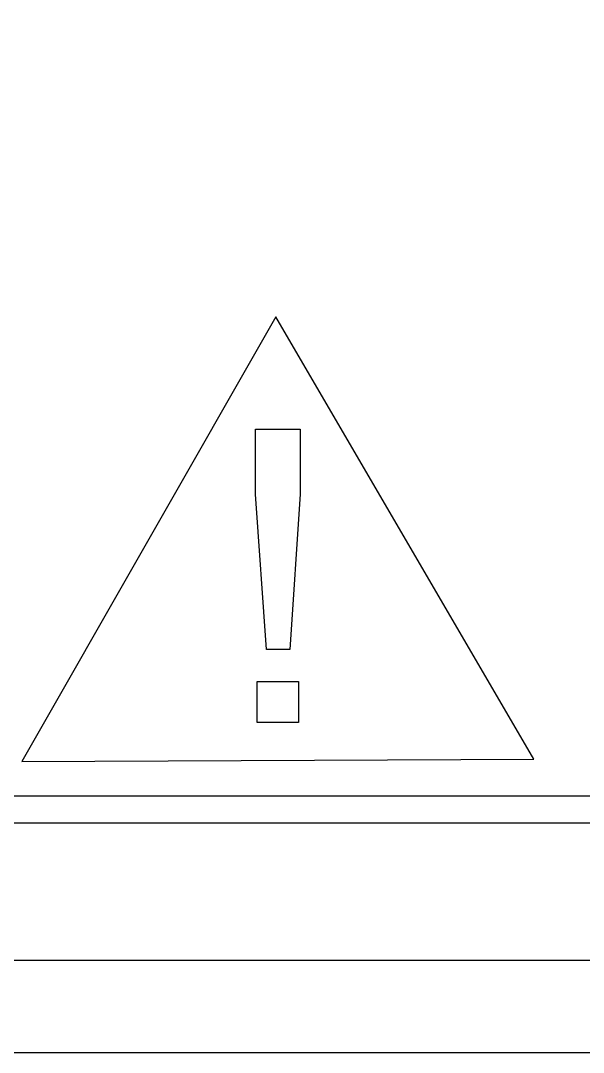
# Model space of a CAD drawing. Header units: millimetres. Extents: x -155 to 155, y -112 to 112.
# Drawn here: x 42.8 to 73.5, y -112.5 to -56.2 of the extents above; entities that cross this region are included whole.
import ezdxf

# ---------------------------------------------------------------- set-up
doc = ezdxf.new("R2010")
doc.units = ezdxf.units.MM
doc.layers.get('0').update_dxf_attribs({"lineweight": 25, "true_color": 0xffffff})

msp = doc.modelspace()

# ---------------------------------------------------------------- linework, layer by layer
for p, q in [((56.709, -72.392), (42.852, -96.641)), ((70.78, -96.516), (56.709, -72.392)), ((42.852, -96.641), (70.78, -96.516)), ((133.536, -98.536), (-133.536, -98.536)), ((135, -100), (-135, -100))]:
    msp.add_line(p, q)
at = {"flags": 128}
for points in [[(-155, -112.5), (155, -112.5), (155, 112.5), (-155, 112.5)], [(56.2, -90.544), (55.599, -82.063), (55.599, -78.516), (58.033, -78.516), (58.033, -82.063), (57.466, -90.544)], [(55.687, -94.516), (55.687, -92.279), (57.946, -92.279), (57.946, -94.516)], [(155, -107.5), (-155, -107.5), (-155, -112.5), (155, -112.5)]]:
    msp.add_lwpolyline(points, close=True, dxfattribs=at)

doc.saveas('drawing.dxf')
